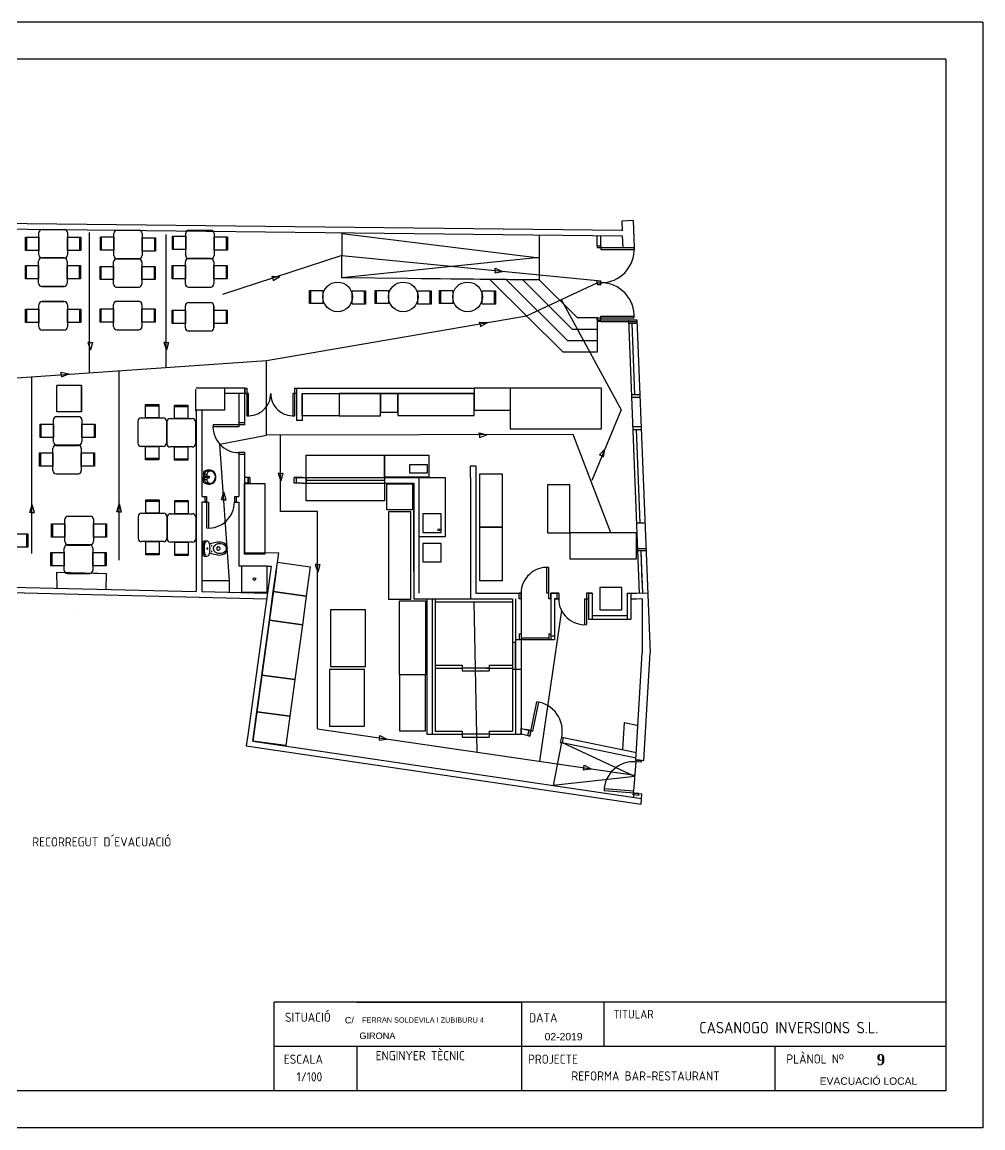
# Model space of a CAD drawing. Header units: millimetres. Extents: x 7 to 259, y -45 to 103.
# Drawn here: x 208.593 to 211.84, y 78.608 to 82.346 of the extents above; entities that cross this region are included whole.
import ezdxf

# ---------------------------------------------------------------- set-up
doc = ezdxf.new("R2010")
doc.units = ezdxf.units.MM
doc.linetypes.add('CONTINUA', pattern=[0])
doc.linetypes.add('LÍNEAS_OCULTAS2', pattern=[4.7625, 3.175, -1.5875])
for name, color, linetype in [('CAJETI1', 5, 'Continuous'), ('emergencia', 97, 'Continuous'), ('estructura', 5, 'Continuous'), ('maquiactual', 90, 'Continuous'), ('maquinaria', 42, 'Continuous'), ('MOBILIARI', 3, 'Continuous'), ('OFICINES', 6, 'Continuous'), ('portes', 4, 'Continuous'), ('texte', 140, 'Continuous')]:
    doc.layers.add(name, color=color, linetype=linetype)
doc.styles.add('ISO', font='isocp.shx')
doc.styles.get("Standard").update_dxf_attribs({"font": 'arial.ttf'})
doc.styles.add('TECHNICLIGHT', font='timesbd.ttf', dxfattribs={"height": 2})

# ---------------------------------------------------------------- blocks, each defined once
blk = doc.blocks.new('VI-IN')
for p, q in [((0, -0.04), (-0.011, -0.04)), ((0, -0.04), (0.011, -0.04)), ((-0.048, -0.423), (-0.048, -0.403)), ((0.048, -0.423), (0.048, -0.403))]:
    blk.add_line(p, q)
blk.add_lwpolyline([(-0.163, -0.358, -0.0164), (-0.122, -0.18, -0.014244), (-0.146, -0.175, -0.379899), (-0.203, -0.112), (-0.203, -0.04, -0.414214), (-0.163, 0), (0, 0), (0.163, 0, -0.414214), (0.203, -0.04), (0.203, -0.112, -0.379899), (0.146, -0.175, -0.014244), (0.122, -0.18, -0.0164), (0.163, -0.358, -0.034533), (0.175, -0.44, -0.180901), (0.118, -0.613, -0.210568), (0, -0.665, -0.210568), (-0.118, -0.613, -0.180901), (-0.175, -0.44, -0.034533)], format="xyb", close=True)
for centre, radius in [((-0.08, -0.24), 0.0075), ((0, -0.122), 0.0135), ((0, -0.122), 0.0135), ((0.08, -0.24), 0.0075)]:
    blk.add_circle(centre, radius)
for centre, radius, start, end in [((-0.139, -0.089), 0.04, 96.2719, 180), ((-0.14, -0.096), 0.04, 96.2141, 169.7572), ((0, -1.201), 1.154, 90.0008, 97.203), ((0, -1.197), 1.157, 90.0008, 97.1409), ((0, 1.219), 1.404, 264.9986, 270), ((-0.007, -0.406), 0.116, 96.2419, 152.5973), ((0, -0.47), 0.18, 90, 96.2419), ((0, -1.197), 1.157, 82.8591, 89.9992), ((0, -1.201), 1.154, 82.797, 89.9992), ((0, 1.219), 1.404, 270, 275.0014), ((0, -0.47), 0.18, 83.7581, 90), ((0.007, -0.406), 0.116, 27.4027, 83.7581), ((0.139, -0.089), 0.04, 0, 83.7281), ((0.14, -0.096), 0.04, 10.2428, 83.7859), ((0.079, -0.461), 0.216, 168.3805, 209.1161), ((0.112, -0.468), 0.25, 152.5973, 168.3805), ((0, -0.505), 0.126, 209.1161, 270), ((-0.033, -0.403), 0.015, 96.6492, 180), ((-0.018, -0.423), 0.03, 180, 233.1301), ((0, -0.399), 0.06, 233.1301, 270), ((0, -0.686), 0.3, 90, 96.6492), ((0, -0.686), 0.3, 83.3508, 90), ((0, -0.399), 0.06, 270, 306.8699), ((0, -0.505), 0.126, 270, 330.8839), ((0.033, -0.403), 0.015, 0, 83.3508), ((0.018, -0.423), 0.03, 306.8699, 0), ((-0.112, -0.468), 0.25, 11.6195, 27.4027), ((-0.079, -0.461), 0.216, 330.8839, 11.6195)]:
    blk.add_arc(centre, radius, start, end)
blk = doc.blocks.new('Vic-WC')
at = {"xscale": -1}
blk.add_blockref('VI-IN', (0, 0), dxfattribs=at)

msp = doc.modelspace()

# ---------------------------------------------------------------- linework, layer by layer
at = {"color": 6, "linetype": 'LÍNEAS_OCULTAS2'}
for p, q in [((208.8209, 81.1609), (208.8209, 81.6346)), ((209.0806, 81.1789), (209.0806, 81.6277)), ((209.674, 81.5566), (210.549, 81.4708)), ((210.2978, 81.3528), (210.5365, 81.4646)), ((209.4188, 81.2023), (210.2978, 81.3528)), ((208.1707, 81.1158), (209.4188, 81.2023)), ((209.4193, 80.9493), (209.4188, 81.2023)), ((208.6265, 80.5495), (208.6265, 81.1474)), ((208.9213, 80.5274), (208.9213, 81.1678)), ((209.2617, 80.9186), (209.4193, 80.9493)), ((209.2944, 80.4573), (209.2617, 80.9186)), ((210.4559, 80.9512), (209.4193, 80.9493)), ((209.4668, 80.6911), (209.4668, 80.9494)), ((210.5822, 80.6195), (210.4559, 80.9512)), ((209.5915, 80.6911), (209.4668, 80.6911)), ((209.5915, 79.9574), (209.5915, 80.6911)), ((210.12, 80.3863), (210.1302, 79.8786)), ((210.4163, 80.3565), (210.342, 79.8477)), ((209.5915, 79.9574), (210.6641, 79.8006))]:
    msp.add_line(p, q, dxfattribs=at)
for p, q in [((209.1802, 81.0301), (209.1802, 81.1051)), ((210.6787, 80.4166), (210.6787, 80.4155)), ((210.392, 80.2713), (210.392, 80.2588)), ((210.2608, 80.1583), (210.2795, 80.1583)), ((210.623, 79.8865), (210.6284, 79.9779))]:
    msp.add_line(p, q)
at = {"color": 6}
for p, q in [((209.2062, 80.7908), (209.2077, 80.8262)), ((209.2062, 80.7908), (209.207, 80.8085)), ((209.2094, 80.8084), (209.2089, 80.7969)), ((209.2094, 80.8084), (209.2098, 80.8198)), ((209.2183, 80.808), (209.2179, 80.7983)), ((209.2183, 80.808), (209.2187, 80.8178)), ((209.2187, 80.8178), (209.2188, 80.8196)), ((209.2179, 80.7983), (209.2179, 80.7964))]:
    msp.add_line(p, q, dxfattribs=at)
for centre, radius in [((209.2137, 80.8082), 0.00161), ((209.2145, 80.8166), 0.00161), ((209.223, 80.8078), 0.00322), ((209.223, 80.8078), 0.00211), ((209.2139, 80.7997), 0.00161)]:
    msp.add_circle(centre, radius, dxfattribs=at)
for centre, radius, start, end in [((209.2269, 80.7913), 0.0382, 97.6416, 97.6416), ((209.2085, 80.8262), 0.000804, 117.2564, 177.7078), ((209.2269, 80.7904), 0.041, 95.5719, 117.2564), ((209.2151, 80.8196), 0.00533, 132.3988, 177.7078), ((209.2294, 80.8041), 0.0264, 123.1796, 132.3988), ((209.2258, 80.8101), 0.0194, 98.2336, 124.1998), ((209.2272, 80.819), 0.00841, 139.474, 175.5675), ((209.2299, 80.8164), 0.0122, 64.2185, 138.5702), ((209.2269, 80.7913), 0.0401, 92.3999, 95.7467), ((209.2269, 80.7913), 0.0382, 92.3999, 95.848), ((209.2264, 80.8088), 0.0226, 81.1272, 92.8948), ((209.2264, 80.8088), 0.0207, 81.1272, 92.8948), ((209.2259, 80.8091), 0.0205, 4.9409, 79.8753), ((209.2259, 80.8091), 0.0225, 4.9409, 79.8753), ((209.2152, 80.8081), 0.0313, 350.4881, 4.9275), ((209.2152, 80.8081), 0.0332, 350.4881, 357.7078), ((209.2152, 80.8081), 0.0332, 357.7078, 4.9275), ((209.2071, 80.7907), 0.000804, 177.7078, 238.1592), ((209.2283, 80.8249), 0.041, 238.1592, 259.8437), ((209.2142, 80.7967), 0.00533, 177.7078, 223.0168), ((209.2296, 80.8111), 0.0264, 223.0168, 232.2359), ((209.2256, 80.8053), 0.0194, 231.2157, 257.182), ((209.2263, 80.7964), 0.00841, 179.848, 215.9415), ((209.2292, 80.7987), 0.0122, 216.8453, 291.1971), ((209.2282, 80.824), 0.0401, 259.6689, 263.0156), ((209.2282, 80.824), 0.0382, 259.5675, 263.0156), ((209.2263, 80.8066), 0.0226, 262.5207, 274.2884), ((209.2263, 80.8066), 0.0207, 262.5207, 274.2884), ((209.2258, 80.8064), 0.0205, 275.5403, 350.4747), ((209.2258, 80.8064), 0.0225, 275.5403, 350.4747)]:
    msp.add_arc(centre, radius, start, end, dxfattribs=at)
at = {"color": 6, "linetype": 'ByBlock'}
for p in [(209.2126, 80.8093), (209.2146, 80.8071), (209.2229, 80.8057), (209.2231, 80.8099), (209.2275, 80.8314), (209.23, 80.8286), (209.2465, 80.8069), (209.2179, 80.7983), (209.2252, 80.784), (209.2285, 80.7866)]:
    msp.add_point(p, dxfattribs=at)
at = {"layer": 'CAJETI1'}
for p, q in [((209.215, 82.3456), (206.59, 82.3456)), ((211.84, 82.3456), (209.215, 82.3456)), ((211.84, 82.3456), (211.84, 78.6081)), ((209.215, 78.6081), (206.59, 78.6081)), ((211.84, 78.6081), (209.215, 78.6081))]:
    msp.add_line(p, q, dxfattribs=at)
at = {"layer": 'CAJETI1', "color": 5}
for p, q in [((211.715, 82.2206), (206.8205, 82.2206)), ((211.715, 82.2206), (211.715, 78.7331)), ((211.715, 79.0331), (209.4455, 79.0331)), ((211.715, 78.8831), (209.4455, 78.8831)), ((211.715, 78.7331), (206.8205, 78.7331))]:
    msp.add_line(p, q, dxfattribs=at)
at = {"layer": 'CAJETI1', "linetype": 'CONTINUA'}
msp.add_line((209.4455, 78.7331), (209.4455, 79.0331), dxfattribs=at)
at = {"layer": 'emergencia', "color": 5}
for p, q in [((209.7239, 79.0331), (210.2807, 79.0331)), ((210.2807, 79.0331), (210.2807, 78.7331)), ((210.5588, 79.0331), (210.5588, 78.8831)), ((209.7239, 78.8831), (209.7239, 78.7331)), ((211.137, 78.8831), (211.137, 78.7331))]:
    msp.add_line(p, q, dxfattribs=at)
at = {"layer": 'estructura'}
for p, q in [((207.8818, 81.6726), (210.6208, 81.642)), ((210.6579, 81.6745), (210.6196, 81.673)), ((210.6196, 81.673), (210.6209, 81.6397)), ((210.6579, 81.6745), (210.6615, 81.5833)), ((208.4738, 81.6473), (210.6216, 81.6233)), ((209.6732, 81.4816), (209.6749, 81.6315)), ((209.6749, 81.6315), (210.3407, 81.5491)), ((210.3407, 81.6248), (210.3407, 81.4741)), ((210.3407, 81.6241), (210.3407, 81.4741)), ((210.5365, 81.5896), (210.5365, 81.6219)), ((210.549, 81.5896), (210.549, 81.6218)), ((210.6216, 81.6233), (210.6232, 81.5833)), ((210.5365, 81.5896), (210.549, 81.5896)), ((210.6232, 81.5833), (210.6615, 81.5833)), ((210.3407, 81.5495), (209.6732, 81.4816)), ((210.3407, 81.4741), (209.6732, 81.4816)), ((209.9413, 81.4786), (210.3407, 81.4741)), ((210.4216, 81.2296), (210.174, 81.476)), ((210.4376, 81.2683), (210.2295, 81.4753)), ((210.4536, 81.3071), (210.2851, 81.4747)), ((210.4696, 81.3458), (210.3407, 81.4741)), ((210.5365, 81.3458), (210.4696, 81.3458)), ((210.5365, 81.3458), (210.5365, 81.3071)), ((210.5365, 81.3396), (210.549, 81.3396)), ((210.5365, 81.3396), (210.5365, 81.3333)), ((210.549, 81.3333), (210.5365, 81.3333)), ((210.549, 81.3396), (210.6711, 81.3396)), ((210.549, 81.3333), (210.6711, 81.3333)), ((210.6423, 81.3396), (210.6787, 80.415)), ((210.6711, 81.3396), (210.7154, 80.2141)), ((210.4422, 81.3184), (210.4422, 81.3184)), ((210.5365, 81.3071), (210.4536, 81.3071)), ((210.5365, 81.3071), (210.5365, 81.2683)), ((210.5365, 81.2683), (210.4376, 81.2683)), ((210.5365, 81.2683), (210.5365, 81.2296)), ((210.5365, 81.2296), (210.4216, 81.2296)), ((208.7108, 81.0278), (208.7108, 81.1178)), ((208.744, 81.1178), (208.7108, 81.1178)), ((208.794, 81.1178), (208.744, 81.1178)), ((208.794, 81.1178), (208.7934, 81.0278)), ((208.794, 81.0678), (208.794, 81.1178)), ((208.794, 81.1178), (208.794, 81.0278)), ((209.346, 81.1088), (209.1818, 81.1088)), ((209.2771, 81.1088), (209.1818, 81.1088)), ((209.2771, 81.1088), (209.2771, 81.0592)), ((209.2771, 81.1088), (209.2771, 81.0338)), ((209.346, 81.1088), (209.346, 81.0901)), ((209.346, 81.1088), (209.3523, 81.1088)), ((209.5148, 81.1088), (210.1206, 81.1088)), ((209.521, 81.1088), (209.521, 80.9988)), ((210.2431, 81.1088), (210.1206, 81.1088)), ((210.1206, 81.1088), (210.1206, 81.0338)), ((210.2431, 81.1088), (210.2431, 81.0588)), ((210.2431, 81.1088), (210.2431, 81.0338)), ((208.794, 81.0678), (208.794, 81.0678)), ((209.3419, 81.0901), (209.2771, 81.0901)), ((209.3257, 81.0901), (209.3257, 80.9907)), ((209.346, 81.0901), (209.3344, 81.0901)), ((209.346, 81.0901), (209.3344, 81.0901)), ((209.3445, 81.0901), (209.3445, 80.9907)), ((209.346, 81.0901), (209.3585, 81.0901)), ((209.5398, 81.0901), (210.1206, 81.0901)), ((209.5398, 81.0901), (209.5398, 81.0134)), ((209.5398, 81.0901), (209.5398, 80.9976)), ((210.6814, 81.0771), (210.6526, 81.0771)), ((210.6814, 81.0771), (210.6526, 81.0771)), ((209.1818, 81.0338), (209.1818, 80.421)), ((209.2771, 81.0338), (209.1818, 81.0338)), ((209.2005, 81.0338), (209.2005, 80.7615)), ((209.2005, 81.0338), (209.2005, 80.7428)), ((210.1206, 81.0338), (210.2431, 81.0338)), ((208.794, 81.0278), (208.7108, 81.0278)), ((209.5398, 80.9988), (209.521, 80.9988)), ((210.6854, 80.9772), (210.6566, 80.9772)), ((209.3255, 80.8921), (209.3255, 80.7418)), ((209.3443, 80.8921), (209.3443, 80.5533)), ((210.108, 80.8063), (210.108, 80.8456)), ((210.108, 80.8456), (210.1268, 80.8456)), ((210.1268, 80.845), (210.108, 80.845)), ((210.1268, 80.8456), (210.1268, 80.415)), ((209.363, 80.8063), (209.3445, 80.8063)), ((209.3567, 80.8067), (209.3567, 80.7876)), ((209.5398, 80.8063), (209.513, 80.8063)), ((209.5192, 80.8063), (209.553, 80.8063)), ((209.5398, 80.8063), (209.9355, 80.8063)), ((209.553, 80.8063), (209.553, 80.7876)), ((209.553, 80.8063), (209.818, 80.8063)), ((209.5585, 80.8063), (209.9355, 80.8063)), ((209.818, 80.8063), (209.818, 80.7876)), ((209.9355, 80.415), (209.9355, 80.8063)), ((210.108, 80.8063), (210.108, 80.3963)), ((209.363, 80.7876), (209.3445, 80.7876)), ((209.5398, 80.7876), (209.513, 80.7876)), ((209.5398, 80.7876), (209.9168, 80.7876)), ((209.9168, 80.49), (209.9168, 80.7876)), ((209.9168, 80.7876), (209.9168, 80.3963)), ((209.2005, 80.7418), (209.2168, 80.7418)), ((209.3169, 80.7418), (209.3255, 80.7418)), ((209.2168, 80.723), (209.2005, 80.723)), ((209.2005, 80.723), (209.2005, 80.4206)), ((209.3169, 80.723), (209.3255, 80.723)), ((209.3255, 80.723), (209.3255, 80.5068)), ((210.6981, 80.6525), (210.6693, 80.6525)), ((209.3443, 80.5533), (209.4605, 80.5519)), ((209.3729, 79.9154), (209.4605, 80.5519)), ((210.7016, 80.565), (210.6724, 80.565)), ((210.7015, 80.5584), (210.6727, 80.5584)), ((210.6843, 80.5606), (210.6877, 80.4512)), ((209.3344, 80.5068), (209.3255, 80.5068)), ((209.4344, 80.5068), (209.3558, 79.9354)), ((209.4219, 80.5068), (209.4344, 80.5068)), ((208.7119, 80.4322), (208.7109, 80.4859)), ((208.7109, 80.4859), (208.8505, 80.4828)), ((208.7109, 80.4859), (208.8771, 80.4822)), ((208.8771, 80.4822), (208.8758, 80.4283)), ((209.452, 80.49), (209.3729, 79.9154)), ((207.6006, 80.4399), (209.4193, 80.3967)), ((208.3365, 80.4411), (209.1818, 80.421)), ((208.7196, 80.4591), (208.7196, 80.4591)), ((209.2944, 80.4573), (209.2005, 80.4573)), ((209.2944, 80.4198), (209.2944, 80.4573)), ((209.2005, 80.4206), (209.4219, 80.4153)), ((209.9605, 80.3963), (209.9605, 79.9387)), ((210.1268, 80.415), (210.2795, 80.415)), ((210.2608, 80.3963), (210.2608, 79.9387)), ((210.2795, 80.415), (210.2795, 80.3588)), ((210.2795, 80.3963), (210.2795, 79.9387)), ((210.2795, 80.3963), (210.2795, 80.2713)), ((210.3795, 80.415), (210.3795, 80.2713)), ((210.4068, 80.415), (210.3795, 80.415)), ((210.3795, 80.415), (210.4068, 80.415)), ((210.3795, 80.415), (210.4005, 80.415)), ((210.3905, 80.415), (210.4068, 80.415)), ((210.392, 80.3963), (210.392, 80.2713)), ((210.392, 80.3963), (210.4068, 80.3963)), ((210.392, 80.3963), (210.4068, 80.3963)), ((210.392, 80.3963), (210.4068, 80.3963)), ((210.4068, 80.3963), (210.392, 80.3963)), ((210.4005, 80.415), (210.4005, 80.3963)), ((210.5193, 80.415), (210.5006, 80.415)), ((210.5006, 80.415), (210.5193, 80.415)), ((210.5068, 80.415), (210.5155, 80.415)), ((210.5068, 80.415), (210.5068, 80.3275)), ((210.5193, 80.415), (210.5193, 80.3275)), ((210.6381, 80.415), (210.6691, 80.415)), ((210.6381, 80.415), (210.6381, 80.3275)), ((210.6506, 80.415), (210.6506, 80.3275)), ((210.6506, 80.3963), (210.6698, 80.3963)), ((210.6698, 80.3963), (210.6886, 80.3972)), ((210.6698, 80.3963), (210.6886, 80.3972)), ((210.6698, 80.3963), (210.6886, 80.3972)), ((210.671, 80.4152), (210.7074, 80.4166)), ((210.671, 80.4152), (210.7074, 80.4166)), ((210.6886, 80.3972), (210.6886, 80.2141)), ((210.6886, 80.3972), (210.6886, 80.2141)), ((210.6886, 80.3972), (210.6886, 80.2141)), ((210.2795, 80.3776), (210.2795, 80.3588)), ((210.2795, 80.3776), (210.2795, 80.3588)), ((208.7686, 80.3557), (208.7686, 80.3557)), ((210.5068, 80.3275), (210.6506, 80.3275)), ((210.5193, 80.34), (210.6381, 80.34)), ((210.2608, 80.2588), (210.2795, 80.2588)), ((210.3796, 80.2713), (210.392, 80.2713)), ((210.3796, 80.2713), (210.3882, 80.2713)), ((210.3796, 80.2588), (210.392, 80.2588)), ((210.6674, 79.8515), (210.6886, 80.2141)), ((210.6941, 79.8499), (210.7154, 80.2141)), ((210.2795, 79.9387), (210.2795, 79.9575)), ((210.2795, 79.9575), (210.3187, 79.9494)), ((210.2795, 79.9575), (210.3126, 79.9507)), ((210.3126, 79.9507), (210.2939, 79.9545)), ((210.2939, 79.9545), (210.3187, 79.9494)), ((210.3039, 79.9397), (210.3065, 79.9519)), ((210.3126, 79.9507), (210.3088, 79.9326)), ((210.6284, 79.9779), (210.671, 79.9691)), ((209.3558, 79.9354), (209.3509, 79.8997)), ((209.3729, 79.9154), (210.6866, 79.7216)), ((209.9605, 79.9387), (210.0802, 79.9387)), ((210.172, 79.9387), (210.2795, 79.9387)), ((210.3088, 79.9326), (210.2795, 79.9387)), ((210.4159, 79.9104), (210.3882, 79.7656)), ((210.6686, 79.858), (210.4129, 79.9111)), ((210.4166, 79.9292), (210.6253, 79.886)), ((210.4166, 79.9292), (210.67, 79.8768)), ((210.6637, 79.7958), (210.419, 79.9098)), ((209.3509, 79.8997), (210.6855, 79.7028)), ((210.6677, 79.8456), (210.6597, 79.7459)), ((210.6798, 79.8509), (210.6673, 79.8517)), ((210.6674, 79.8515), (210.6941, 79.8499)), ((210.6637, 79.7958), (210.3882, 79.7656)), ((210.66, 79.7255), (210.6608, 79.7394)), ((210.66, 79.7255), (210.6608, 79.7394)), ((210.6608, 79.7392), (210.6875, 79.7376)), ((210.6855, 79.7028), (210.6875, 79.7376)), ((210.6855, 79.7028), (210.6875, 79.7376))]:
    msp.add_line(p, q, dxfattribs=at)
at = {"layer": 'estructura', "color": 142}
for p, q in [((209.9168, 80.3963), (210.2508, 80.3963)), ((209.9793, 80.3963), (209.9793, 79.9387)), ((209.9893, 80.3963), (209.9893, 79.9487)), ((210.2508, 80.3963), (210.2508, 79.9487)), ((210.2608, 80.3963), (210.2608, 79.9387)), ((209.9893, 80.3863), (210.2508, 80.3863)), ((209.9893, 80.1725), (210.0808, 80.1725)), ((210.0802, 80.1725), (210.0802, 80.1702)), ((210.0802, 80.1725), (210.0802, 80.1702)), ((210.0802, 80.1725), (210.0802, 80.1702)), ((210.0802, 80.1725), (210.0802, 80.1702)), ((210.0802, 80.1702), (210.0802, 80.1625)), ((210.0802, 80.1702), (210.0802, 80.1625)), ((210.172, 80.1725), (210.2508, 80.1725)), ((210.172, 80.1725), (210.172, 80.1525)), ((210.172, 80.1725), (210.2508, 80.1725)), ((210.172, 80.1725), (210.172, 80.1525)), ((209.9893, 80.1625), (210.0802, 80.1625)), ((210.162, 80.1625), (210.2508, 80.1625)), ((210.162, 80.1625), (210.2508, 80.1625)), ((209.9893, 79.9487), (210.0802, 79.9487)), ((210.0802, 79.9487), (210.0802, 79.9464)), ((210.0802, 79.9464), (210.0802, 79.9387)), ((210.172, 79.9487), (210.2508, 79.9487)), ((210.172, 79.9487), (210.172, 79.9287)), ((209.98, 79.9387), (210.0802, 79.9387)), ((210.172, 79.9387), (210.2608, 79.9387))]:
    msp.add_line(p, q, dxfattribs=at)
at = {"layer": 'maquiactual'}
for points in [[(209.5398, 81.0901), (209.6648, 81.0901), (209.6648, 81.0151), (209.5398, 81.0151)], [(209.8045, 81.0901), (209.6648, 81.0901), (209.6648, 81.0151), (209.8045, 81.0151)], [(209.8632, 81.0901), (209.8045, 81.0901), (209.8045, 81.0276), (209.8632, 81.0276)], [(210.1206, 81.0901), (209.8632, 81.0901), (209.8632, 81.0162), (210.1206, 81.0162)], [(209.5528, 80.8822), (209.8178, 80.8822), (209.8178, 80.7272), (209.5528, 80.7272)], [(209.8178, 80.8822), (209.9678, 80.8822), (209.9678, 80.8072), (209.8178, 80.8072)], [(209.9027, 80.8227), (209.9627, 80.8227), (209.9627, 80.8495), (209.9027, 80.8495)], [(209.9355, 80.8063), (210.023, 80.8063), (210.023, 80.6063), (209.9355, 80.6063)], [(209.3438, 80.548), (209.4151, 80.548), (209.4151, 80.7855), (209.3438, 80.7855)], [(209.8253, 80.7851), (209.9128, 80.7851), (209.9128, 80.6976), (209.8253, 80.6976)], [(209.8315, 80.6899), (209.8315, 80.3949), (209.9065, 80.3949), (209.9065, 80.6899)], [(209.9469, 80.6208), (210.0094, 80.6208), (210.0094, 80.6833), (209.9469, 80.6833)], [(209.9469, 80.5211), (210.0094, 80.5211), (210.0094, 80.5836), (209.9469, 80.5836)], [(209.5672, 80.5045), (209.5537, 80.4054), (209.4422, 80.4207), (209.4558, 80.5198)], [(209.5537, 80.4054), (209.5404, 80.3088), (209.429, 80.3241), (209.4422, 80.4207)], [(209.6357, 80.1675), (209.7541, 80.1675), (209.7541, 80.3588), (209.6357, 80.3588)], [(209.8685, 80.3892), (209.956, 80.3892), (209.956, 80.1392), (209.8685, 80.1392)], [(209.5404, 80.3088), (209.5149, 80.1231), (209.4035, 80.1383), (209.429, 80.3241)], [(209.5149, 80.1231), (209.498, 79.9992), (209.3865, 80.0145), (209.4035, 80.1383)], [(209.6319, 79.9662), (209.7502, 79.9662), (209.7502, 80.1575), (209.6319, 80.1575)], [(209.956, 80.1392), (209.8684, 80.1392), (209.8684, 79.9505), (209.956, 79.9505)], [(209.498, 79.9992), (209.4844, 79.9001), (209.3729, 79.9154), (209.3865, 80.0145)]]:
    msp.add_lwpolyline(points, close=True, dxfattribs=at)
msp.add_circle((210.0014, 80.6292), 0.00345, dxfattribs=at)
at = {"layer": 'maquinaria'}
for p, q in [((210.669, 80.6195), (210.444, 80.6195)), ((210.444, 80.6195), (210.444, 80.532)), ((210.669, 80.532), (210.669, 80.6195)), ((210.444, 80.532), (210.669, 80.532))]:
    msp.add_line(p, q, dxfattribs=at)
for points in [[(210.2429, 80.9713), (210.5516, 80.9713), (210.5516, 81.1088), (210.2429, 81.1088)], [(210.14, 80.638), (210.14, 80.8192), (210.215, 80.8192), (210.215, 80.638)], [(210.369, 80.6195), (210.444, 80.6195), (210.444, 80.782), (210.369, 80.782)], [(210.14, 80.4567), (210.14, 80.638), (210.215, 80.638), (210.215, 80.4567)], [(210.5454, 80.3592), (210.6204, 80.3592), (210.6204, 80.4342), (210.5454, 80.4342)]]:
    msp.add_lwpolyline(points, close=True, dxfattribs=at)
at = {"layer": 'MOBILIARI'}
for p, q in [((208.6502, 81.5592), (208.6502, 81.6341)), ((208.6609, 81.6447), (208.7357, 81.6447)), ((208.7464, 81.6341), (208.7464, 81.5592)), ((208.903, 81.5564), (208.903, 81.6312)), ((208.9137, 81.6419), (208.9885, 81.6419)), ((208.9992, 81.6312), (208.9992, 81.5564)), ((209.1461, 81.5567), (209.1461, 81.6315)), ((209.1568, 81.6422), (209.2316, 81.6422)), ((209.2423, 81.6315), (209.2423, 81.5567)), ((208.6092, 81.5742), (208.6092, 81.6192)), ((208.7874, 81.6192), (208.7874, 81.5742)), ((208.8619, 81.5743), (208.8619, 81.6193)), ((209.0402, 81.6163), (209.0402, 81.5713)), ((209.1051, 81.5775), (209.1051, 81.6225)), ((209.2833, 81.6196), (209.2833, 81.5746)), ((208.6082, 81.478), (208.6082, 81.523)), ((208.6492, 81.4631), (208.6492, 81.5379)), ((208.6599, 81.5486), (208.7347, 81.5486)), ((208.7357, 81.5486), (208.6609, 81.5486)), ((208.7454, 81.5379), (208.7454, 81.4631)), ((208.7864, 81.523), (208.7864, 81.478)), ((208.8609, 81.4751), (208.8609, 81.5201)), ((208.9019, 81.4602), (208.9019, 81.535)), ((208.9126, 81.5457), (208.9874, 81.5457)), ((208.9885, 81.5457), (208.9137, 81.5457)), ((208.9981, 81.535), (208.9981, 81.4602)), ((209.0392, 81.5201), (209.0392, 81.4751)), ((209.104, 81.4784), (209.104, 81.5234)), ((209.1451, 81.4606), (209.1451, 81.5354)), ((209.1558, 81.5461), (209.2306, 81.5461)), ((209.2316, 81.5461), (209.1568, 81.5461)), ((209.2413, 81.5354), (209.2413, 81.4606)), ((209.2823, 81.5234), (209.2823, 81.4784)), ((208.7347, 81.4524), (208.6599, 81.4524)), ((208.6609, 81.4524), (208.7357, 81.4524)), ((208.9137, 81.4495), (208.9885, 81.4495)), ((209.1568, 81.4499), (209.2316, 81.4499)), ((209.5687, 81.394), (209.5687, 81.439)), ((209.7497, 81.4369), (209.7497, 81.3919)), ((209.7905, 81.394), (209.7905, 81.439)), ((209.9715, 81.4369), (209.9715, 81.3919)), ((210.0079, 81.394), (210.0079, 81.439)), ((210.1888, 81.4369), (210.1888, 81.3919)), ((208.6092, 81.3302), (208.6092, 81.3752)), ((208.6502, 81.3153), (208.6502, 81.3901)), ((208.6609, 81.4008), (208.7357, 81.4008)), ((208.7357, 81.4008), (208.6609, 81.4008)), ((208.7464, 81.3901), (208.7464, 81.3153)), ((208.7874, 81.3752), (208.7874, 81.3302)), ((208.861, 81.3316), (208.861, 81.3766)), ((208.902, 81.3167), (208.902, 81.3915)), ((208.9127, 81.4022), (208.9875, 81.4022)), ((208.9982, 81.3915), (208.9982, 81.3167)), ((209.0393, 81.3766), (209.0393, 81.3316)), ((209.1041, 81.3272), (209.1041, 81.3722)), ((209.1451, 81.3123), (209.1451, 81.3871)), ((209.1558, 81.3978), (209.2306, 81.3978)), ((209.2413, 81.3871), (209.2413, 81.3123)), ((209.2413, 81.3123), (209.2413, 81.3871)), ((209.2823, 81.3722), (209.2823, 81.3272)), ((208.7357, 81.3046), (208.6609, 81.3046)), ((208.9138, 81.306), (208.9886, 81.306)), ((209.1568, 81.3016), (209.2317, 81.3016)), ((209.0104, 81.0487), (209.0554, 81.0487)), ((209.1081, 81.0468), (209.1531, 81.0468)), ((208.6991, 80.9271), (208.6991, 81.002)), ((208.7098, 81.0126), (208.7846, 81.0126)), ((208.7953, 81.002), (208.7953, 80.9271)), ((208.9848, 80.996), (208.9848, 80.9212)), ((208.9955, 81.0077), (209.0703, 81.0077)), ((209.081, 80.997), (209.081, 80.9222)), ((209.0825, 80.994), (209.0825, 80.9192)), ((209.0932, 81.0057), (209.168, 81.0057)), ((209.1787, 80.9951), (209.1787, 80.9202)), ((208.6581, 80.9421), (208.6581, 80.9871)), ((208.8364, 80.9871), (208.8364, 80.9421)), ((208.6562, 80.8444), (208.6562, 80.8894)), ((208.6972, 80.8295), (208.6972, 80.9043)), ((208.7079, 80.915), (208.7827, 80.915)), ((208.7109, 80.9165), (208.7857, 80.9165)), ((208.7934, 80.9043), (208.7934, 80.8295)), ((208.8344, 80.8894), (208.8344, 80.8444)), ((209.0703, 80.9115), (208.9955, 80.9115)), ((209.168, 80.9096), (209.0932, 80.9096)), ((209.0554, 80.8705), (209.0104, 80.8705)), ((209.1531, 80.8685), (209.1081, 80.8685)), ((208.7089, 80.8188), (208.7837, 80.8188)), ((209.0116, 80.7268), (209.0566, 80.7268)), ((209.1093, 80.7249), (209.1543, 80.7249)), ((208.7378, 80.5901), (208.7378, 80.665)), ((208.7485, 80.6756), (208.8233, 80.6756)), ((208.834, 80.665), (208.834, 80.5901)), ((208.986, 80.6741), (208.986, 80.5993)), ((208.9967, 80.6858), (209.0715, 80.6858)), ((209.0822, 80.6751), (209.0822, 80.6003)), ((209.0837, 80.6721), (209.0837, 80.5973)), ((209.0944, 80.6838), (209.1692, 80.6838)), ((209.1799, 80.6732), (209.1799, 80.5983)), ((208.6968, 80.6051), (208.6968, 80.6501)), ((208.8751, 80.6501), (208.8751, 80.6051)), ((208.6083, 80.6162), (208.6083, 80.5712)), ((209.0715, 80.5896), (208.9967, 80.5896)), ((209.1692, 80.5877), (209.0944, 80.5877)), ((208.6949, 80.5074), (208.6949, 80.5524)), ((208.7359, 80.4924), (208.7359, 80.5673)), ((208.7466, 80.5779), (208.8214, 80.5779)), ((208.7496, 80.5795), (208.8244, 80.5795)), ((208.8321, 80.5673), (208.8321, 80.4924)), ((208.8731, 80.5524), (208.8731, 80.5074)), ((209.0566, 80.5486), (209.0116, 80.5486)), ((209.1543, 80.5466), (209.1093, 80.5466)), ((208.7476, 80.4818), (208.8224, 80.4818))]:
    msp.add_line(p, q, dxfattribs=at)
for points in [[(208.6502, 81.5742), (208.6052, 81.5742), (208.6052, 81.6192), (208.6502, 81.6192)], [(208.7464, 81.6192), (208.7914, 81.6192), (208.7914, 81.5742), (208.7464, 81.5742)], [(208.903, 81.5743), (208.858, 81.5743), (208.858, 81.6193), (208.903, 81.6193)], [(208.9992, 81.6163), (209.0442, 81.6163), (209.0442, 81.5713), (208.9992, 81.5713)], [(209.1461, 81.5775), (209.1011, 81.5775), (209.1011, 81.6225), (209.1461, 81.6225)], [(209.2423, 81.6196), (209.2873, 81.6196), (209.2873, 81.5746), (209.2423, 81.5746)], [(208.6492, 81.478), (208.6042, 81.478), (208.6042, 81.523), (208.6492, 81.523)], [(208.7454, 81.523), (208.7904, 81.523), (208.7904, 81.478), (208.7454, 81.478)], [(208.9019, 81.4751), (208.8569, 81.4751), (208.8569, 81.5201), (208.9019, 81.5201)], [(208.9981, 81.5201), (209.0431, 81.5201), (209.0431, 81.4751), (208.9981, 81.4751)], [(209.1451, 81.4784), (209.1001, 81.4784), (209.1001, 81.5234), (209.1451, 81.5234)], [(209.2413, 81.5234), (209.2863, 81.5234), (209.2863, 81.4784), (209.2413, 81.4784)], [(209.6097, 81.394), (209.5647, 81.394), (209.5647, 81.439), (209.6097, 81.439)], [(209.7086, 81.4369), (209.7536, 81.4369), (209.7536, 81.3919), (209.7086, 81.3919)], [(209.8316, 81.394), (209.7866, 81.394), (209.7866, 81.439), (209.8316, 81.439)], [(209.9305, 81.4369), (209.9755, 81.4369), (209.9755, 81.3919), (209.9305, 81.3919)], [(210.0489, 81.394), (210.0039, 81.394), (210.0039, 81.439), (210.0489, 81.439)], [(210.1478, 81.4369), (210.1928, 81.4369), (210.1928, 81.3919), (210.1478, 81.3919)], [(208.6502, 81.3302), (208.6052, 81.3302), (208.6052, 81.3752), (208.6502, 81.3752)], [(208.7464, 81.3752), (208.7914, 81.3752), (208.7914, 81.3302), (208.7464, 81.3302)], [(208.902, 81.3316), (208.857, 81.3316), (208.857, 81.3766), (208.902, 81.3766)], [(208.9982, 81.3766), (209.0432, 81.3766), (209.0432, 81.3316), (208.9982, 81.3316)], [(209.1451, 81.3272), (209.1001, 81.3272), (209.1001, 81.3722), (209.1451, 81.3722)], [(209.2413, 81.3722), (209.2863, 81.3722), (209.2863, 81.3272), (209.2413, 81.3272)], [(209.0104, 81.0077), (209.0104, 81.0527), (209.0554, 81.0527), (209.0554, 81.0077)], [(209.1081, 81.0057), (209.1081, 81.0507), (209.1531, 81.0507), (209.1531, 81.0057)], [(208.6991, 80.9421), (208.6541, 80.9421), (208.6541, 80.9871), (208.6991, 80.9871)], [(208.7953, 80.9871), (208.8403, 80.9871), (208.8403, 80.9421), (208.7953, 80.9421)], [(208.6972, 80.8444), (208.6522, 80.8444), (208.6522, 80.8894), (208.6972, 80.8894)], [(208.7934, 80.8894), (208.8384, 80.8894), (208.8384, 80.8444), (208.7934, 80.8444)], [(209.0554, 80.9115), (209.0554, 80.8665), (209.0104, 80.8665), (209.0104, 80.9115)], [(209.1531, 80.9096), (209.1531, 80.8646), (209.1081, 80.8646), (209.1081, 80.9096)], [(209.0116, 80.6858), (209.0116, 80.7308), (209.0566, 80.7308), (209.0566, 80.6858)], [(209.1093, 80.6838), (209.1093, 80.7288), (209.1543, 80.7288), (209.1543, 80.6838)], [(208.7378, 80.6051), (208.6928, 80.6051), (208.6928, 80.6501), (208.7378, 80.6501)], [(208.834, 80.6501), (208.879, 80.6501), (208.879, 80.6051), (208.834, 80.6051)], [(208.5672, 80.6162), (208.6122, 80.6162), (208.6122, 80.5712), (208.5672, 80.5712)], [(209.0566, 80.5896), (209.0566, 80.5446), (209.0116, 80.5446), (209.0116, 80.5896)], [(209.1543, 80.5877), (209.1543, 80.5427), (209.1093, 80.5427), (209.1093, 80.5877)], [(208.7359, 80.5074), (208.6909, 80.5074), (208.6909, 80.5524), (208.7359, 80.5524)], [(208.8321, 80.5524), (208.8771, 80.5524), (208.8771, 80.5074), (208.8321, 80.5074)]]:
    msp.add_lwpolyline(points, close=True, dxfattribs=at)
for centre in [(209.6595, 81.4168), (209.8814, 81.4168), (210.0987, 81.4168)]:
    msp.add_circle(centre, 0.05, dxfattribs=at)
for centre, start, end in [((208.6609, 81.6341), 90, 180), ((208.7357, 81.6341), 0, 90), ((208.9137, 81.6312), 90, 180), ((208.9885, 81.6312), 0, 90), ((209.1568, 81.6315), 90, 180), ((209.2316, 81.6315), 0, 90), ((208.6609, 81.5592), 180, 270), ((208.7357, 81.5592), 270, 0), ((208.9137, 81.5564), 180, 270), ((208.9885, 81.5564), 270, 0), ((209.1568, 81.5567), 180, 270), ((209.2316, 81.5567), 270, 0), ((208.6599, 81.5379), 90, 180), ((208.7347, 81.5379), 0, 90), ((208.9126, 81.535), 90, 180), ((208.9874, 81.535), 0, 90), ((209.1558, 81.5354), 90, 180), ((209.2306, 81.5354), 0, 90), ((208.6599, 81.4631), 180, 270), ((208.7347, 81.4631), 270, 0), ((208.9126, 81.4602), 180, 270), ((208.9874, 81.4602), 270, 0), ((209.1558, 81.4606), 180, 270), ((209.2306, 81.4606), 270, 0), ((208.6609, 81.3901), 90, 180), ((208.7357, 81.3901), 0, 90), ((208.9127, 81.3915), 90, 180), ((208.9875, 81.3915), 0, 90), ((209.1558, 81.3871), 90, 180), ((209.2306, 81.3871), 0, 90), ((208.6609, 81.3153), 180, 270), ((208.7357, 81.3153), 270, 0), ((208.9127, 81.3167), 180, 270), ((208.9875, 81.3167), 270, 0), ((209.1558, 81.3123), 180, 270), ((209.2306, 81.3123), 270, 0), ((208.7098, 81.002), 90, 180), ((208.7846, 81.002), 0, 90), ((208.9955, 80.997), 90, 180), ((209.0703, 80.997), 0, 90), ((209.0932, 80.9951), 90, 180), ((209.168, 80.9951), 0, 90), ((208.7098, 80.9271), 180, 270), ((208.7846, 80.9271), 270, 0), ((208.9955, 80.9222), 180, 270), ((209.0703, 80.9222), 270, 0), ((209.0932, 80.9202), 180, 270), ((209.168, 80.9202), 270, 0), ((208.7079, 80.9043), 90, 180), ((208.7827, 80.9043), 0, 90), ((208.7079, 80.8295), 180, 270), ((208.7827, 80.8295), 270, 0), ((208.7485, 80.665), 90, 180), ((208.8233, 80.665), 0, 90), ((208.9967, 80.6751), 90, 180), ((209.0715, 80.6751), 0, 90), ((209.0944, 80.6732), 90, 180), ((209.1692, 80.6732), 0, 90), ((208.7485, 80.5901), 180, 270), ((208.8233, 80.5901), 270, 0), ((208.9967, 80.6003), 180, 270), ((209.0715, 80.6003), 270, 0), ((209.0944, 80.5983), 180, 270), ((209.1692, 80.5983), 270, 0), ((208.7466, 80.5673), 90, 180), ((208.8214, 80.5673), 0, 90), ((208.7466, 80.4924), 180, 270), ((208.8214, 80.4924), 270, 0)]:
    msp.add_arc(centre, 0.0107, start, end, dxfattribs=at)
at = {"layer": 'portes'}
for p, q in [((210.5365, 81.5896), (210.549, 81.5896)), ((210.5365, 81.5896), (210.5365, 81.5833)), ((210.5365, 81.5833), (210.6613, 81.5833)), ((210.549, 81.5896), (210.549, 81.5833)), ((210.549, 81.5833), (210.549, 81.5771)), ((210.549, 81.5771), (210.6615, 81.5771)), ((210.6428, 81.5896), (210.6428, 81.5896)), ((210.6615, 81.5833), (210.6615, 81.5771)), ((210.5365, 81.4646), (210.5365, 81.4708)), ((210.5365, 81.4708), (210.549, 81.4708)), ((210.5365, 81.4646), (210.549, 81.4646)), ((210.5365, 81.4646), (210.549, 81.4646)), ((210.5365, 81.4646), (210.5365, 81.4583)), ((210.5365, 81.4583), (210.549, 81.4583)), ((210.549, 81.4646), (210.549, 81.4708)), ((210.549, 81.4646), (210.549, 81.4583)), ((210.5365, 81.3458), (210.6613, 81.3458)), ((210.5365, 81.3396), (210.5365, 81.3458)), ((210.5365, 81.3396), (210.549, 81.3396)), ((210.549, 81.3521), (210.6615, 81.3521)), ((210.549, 81.3458), (210.549, 81.3521)), ((210.549, 81.3396), (210.549, 81.3458)), ((210.6428, 81.3396), (210.6428, 81.3396)), ((210.6615, 81.3458), (210.6615, 81.3521)), ((210.6429, 81.3275), (210.6717, 81.3275)), ((210.6538, 81.3275), (210.6632, 81.0872)), ((209.346, 81.1088), (209.3523, 81.1088)), ((209.346, 81.0901), (209.346, 81.1088)), ((209.3523, 81.1088), (209.3523, 81.0901)), ((209.5148, 81.0901), (209.5148, 81.1088)), ((209.5148, 81.1088), (209.521, 81.1088)), ((209.3523, 81.0901), (209.346, 81.0901)), ((209.3523, 81.0901), (209.3523, 81.0151)), ((209.3585, 81.0901), (209.3523, 81.0901)), ((209.3585, 81.0151), (209.3585, 81.0901)), ((209.3585, 81.0901), (209.3585, 81.0901)), ((209.5085, 81.0901), (209.5085, 81.0151)), ((209.5148, 81.0901), (209.5085, 81.0901)), ((209.5148, 81.0151), (209.5148, 81.0901)), ((209.5148, 81.0901), (209.5148, 81.0901)), ((209.521, 81.0901), (209.5148, 81.0901)), ((210.6522, 81.0872), (210.681, 81.0872)), ((209.3521, 81.0227), (209.3583, 81.0227)), ((209.5085, 81.0151), (209.5148, 81.0151)), ((209.3257, 80.9782), (209.2382, 80.9782)), ((209.3445, 80.9845), (209.2384, 80.9845)), ((209.3445, 80.9907), (209.3257, 80.9907)), ((209.3257, 80.9907), (209.3257, 80.9845)), ((209.3257, 80.9845), (209.3257, 80.9782)), ((209.3445, 80.9907), (209.3445, 80.9845)), ((210.6569, 80.9687), (210.6857, 80.9687)), ((210.6679, 80.9687), (210.6803, 80.6525)), ((209.3445, 80.8907), (209.3257, 80.8907)), ((209.3257, 80.8907), (209.3257, 80.8844)), ((209.3445, 80.8844), (209.3257, 80.8844)), ((209.3445, 80.8907), (209.3445, 80.8844)), ((209.3567, 80.8067), (209.363, 80.8067)), ((209.3567, 80.7876), (209.3567, 80.8063)), ((209.363, 80.8067), (209.363, 80.7876)), ((209.513, 80.7876), (209.513, 80.8063)), ((209.513, 80.8063), (209.5192, 80.8063)), ((209.5192, 80.8063), (209.5192, 80.7876)), ((209.363, 80.7876), (209.3567, 80.7876)), ((209.3567, 80.7876), (209.3567, 80.7876)), ((209.5192, 80.7876), (209.513, 80.7876)), ((209.553, 80.7969), (209.818, 80.7969)), ((209.2106, 80.7418), (209.2106, 80.723)), ((209.2106, 80.7418), (209.2168, 80.7418)), ((209.2168, 80.7418), (209.2168, 80.6358)), ((209.3106, 80.7418), (209.3106, 80.723)), ((209.3106, 80.7418), (209.3169, 80.7418)), ((209.3169, 80.7418), (209.3169, 80.723)), ((209.2106, 80.723), (209.2168, 80.723)), ((209.2168, 80.723), (209.2231, 80.723)), ((209.2231, 80.723), (209.2231, 80.6355)), ((209.3106, 80.723), (209.3169, 80.723)), ((210.6843, 80.5525), (210.6897, 80.4155)), ((210.367, 80.415), (210.367, 80.5025)), ((210.3733, 80.3963), (210.3733, 80.5023)), ((210.2795, 80.415), (210.2732, 80.415)), ((210.2732, 80.3963), (210.2732, 80.415)), ((210.2795, 80.3963), (210.2732, 80.3963)), ((210.2795, 80.3963), (210.2795, 80.415)), ((210.3733, 80.415), (210.367, 80.415)), ((210.3795, 80.3963), (210.3733, 80.3963)), ((210.3795, 80.3963), (210.3795, 80.415)), ((210.4005, 80.415), (210.4005, 80.3963)), ((210.4005, 80.415), (210.4068, 80.415)), ((210.4005, 80.3963), (210.4068, 80.3963)), ((210.4005, 80.3961), (210.4068, 80.3961)), ((210.4068, 80.415), (210.4068, 80.3956)), ((210.4943, 80.3963), (210.4943, 80.3088)), ((210.4943, 80.3963), (210.5006, 80.3963)), ((210.5006, 80.415), (210.5006, 80.309)), ((210.5006, 80.415), (210.5006, 80.3963)), ((210.5006, 80.415), (210.5068, 80.415)), ((210.5006, 80.3963), (210.5068, 80.3963)), ((210.5068, 80.415), (210.5068, 80.3963)), ((210.4007, 80.3005), (210.4007, 80.3005)), ((210.2508, 80.2593), (210.2508, 80.2593)), ((210.2508, 80.2593), (210.2508, 80.2593)), ((210.2508, 80.2502), (210.2508, 80.1583)), ((210.2508, 80.2502), (210.2608, 80.2502)), ((210.2608, 80.1583), (210.2608, 80.2502)), ((210.2733, 80.2775), (210.2733, 80.2588)), ((210.2733, 80.2775), (210.2795, 80.2775)), ((210.2733, 80.2588), (210.3733, 80.2588)), ((210.2795, 80.2775), (210.2795, 80.2588)), ((210.2795, 80.265), (210.3733, 80.265)), ((210.2795, 80.2588), (210.2858, 80.2588)), ((210.3733, 80.2775), (210.3733, 80.2588)), ((210.3733, 80.2775), (210.3796, 80.2775)), ((210.3733, 80.2588), (210.3796, 80.2588)), ((210.3796, 80.2775), (210.3796, 80.2588)), ((210.172, 80.1625), (210.0802, 80.1625)), ((210.0802, 80.1625), (210.0802, 80.1525)), ((210.172, 80.1625), (210.0802, 80.1625)), ((210.0802, 80.1625), (210.0802, 80.1525)), ((210.0802, 80.1525), (210.172, 80.1525)), ((210.0802, 80.1525), (210.172, 80.1525)), ((210.172, 80.1625), (210.172, 80.1625)), ((210.172, 80.1625), (210.172, 80.1625)), ((210.172, 80.1625), (210.172, 80.1625)), ((210.172, 80.1625), (210.172, 80.1625)), ((210.2508, 80.1583), (210.2608, 80.1583)), ((210.3088, 79.9326), (210.3328, 80.0484)), ((210.3187, 79.9494), (210.3389, 80.0473)), ((210.3027, 79.9339), (210.3065, 79.9519)), ((210.3065, 79.9519), (210.3126, 79.9507)), ((210.3126, 79.9507), (210.3187, 79.9494)), ((210.172, 79.9387), (210.0802, 79.9387)), ((210.0802, 79.9387), (210.0802, 79.9287)), ((210.0802, 79.9287), (210.172, 79.9287)), ((210.172, 79.9387), (210.172, 79.9387)), ((210.3027, 79.9338), (210.3088, 79.9326)), ((210.4129, 79.9111), (210.4166, 79.9292)), ((210.4129, 79.9111), (210.419, 79.9098)), ((210.4166, 79.9292), (210.4227, 79.9279)), ((210.419, 79.9098), (210.4227, 79.9279)), ((210.6677, 79.8456), (210.6682, 79.8518)), ((210.6861, 79.8441), (210.6677, 79.8456)), ((210.6866, 79.8504), (210.6682, 79.8518)), ((210.6861, 79.8441), (210.6866, 79.8504)), ((210.6776, 79.7382), (210.5598, 79.7476)), ((210.6597, 79.7459), (210.5601, 79.7539)), ((210.6587, 79.7335), (210.6592, 79.7397)), ((210.6771, 79.732), (210.6588, 79.7335)), ((210.6593, 79.7397), (210.6597, 79.7459)), ((210.6772, 79.732), (210.6777, 79.7382))]:
    msp.add_line(p, q, dxfattribs=at)
msp.add_lwpolyline([(209.3344, 80.4193), (209.4219, 80.4193), (209.4219, 80.5068), (209.3344, 80.5068)], close=True, dxfattribs=at)
msp.add_circle((209.3782, 80.4632), 0.00439, dxfattribs=at)
for centre, radius, start, end in [((210.549, 81.5771), 0.1125, 270, 3.1847), ((210.549, 81.3521), 0.1125, 356.8153, 90), ((209.3585, 81.0901), 0.075, 265.2193, 0), ((209.5085, 81.0901), 0.075, 180, 274.7802), ((209.3257, 80.9782), 0.0875, 175.877, 270), ((209.2231, 80.723), 0.0875, 265.877, 0), ((210.367, 80.415), 0.0875, 85.877, 180), ((210.4943, 80.3963), 0.0875, 180, 274.123), ((210.3187, 79.9494), 0.1, 348.3232, 81.9065), ((210.6597, 79.7459), 0.1, 85.4454, 179.0287)]:
    msp.add_arc(centre, radius, start, end, dxfattribs=at)
at = {"layer": 'texte', "color": 6, "linetype": 'LÍNEAS_OCULTAS2'}
for p, q in [((209.674, 81.5566), (209.2701, 81.4252)), ((209.4401, 81.4796), (209.4379, 81.4872)), ((209.4379, 81.4872), (209.4644, 81.4862)), ((209.4401, 81.4796), (209.442, 81.4719)), ((209.442, 81.4719), (209.4644, 81.4861)), ((210.1914, 81.5057), (210.1904, 81.4979)), ((210.1904, 81.4979), (210.2164, 81.5029)), ((210.1914, 81.5057), (210.1921, 81.5136)), ((210.1921, 81.5136), (210.2164, 81.503)), ((210.4144, 81.4084), (210.6172, 81.0346)), ((210.141, 81.3242), (210.139, 81.3319)), ((210.139, 81.3319), (210.1655, 81.3302)), ((210.1427, 81.3165), (210.1655, 81.33)), ((210.141, 81.3242), (210.1427, 81.3165)), ((208.8232, 81.2627), (208.8153, 81.2626)), ((208.8153, 81.2626), (208.8239, 81.2375)), ((208.8232, 81.2627), (208.8311, 81.263)), ((208.8311, 81.263), (208.824, 81.2375)), ((209.0801, 81.2627), (209.0722, 81.2626)), ((209.0722, 81.2626), (209.0808, 81.2375)), ((209.0801, 81.2627), (209.088, 81.263)), ((209.088, 81.263), (209.0809, 81.2375)), ((208.7257, 81.1546), (208.7248, 81.1624)), ((208.7248, 81.1624), (208.7507, 81.1569)), ((208.7257, 81.1546), (208.7263, 81.1467)), ((208.7263, 81.1467), (208.7508, 81.1568)), ((210.6172, 81.0346), (210.5189, 80.7965)), ((210.1386, 80.9496), (210.1383, 80.9575)), ((210.1383, 80.9575), (210.1638, 80.9503)), ((210.1386, 80.9496), (210.1387, 80.9417)), ((210.1387, 80.9417), (210.1638, 80.9502)), ((210.5443, 80.8834), (210.5624, 80.9027)), ((210.5514, 80.8801), (210.5443, 80.8834)), ((210.5514, 80.8801), (210.5585, 80.8765)), ((210.5585, 80.8765), (210.5625, 80.9027)), ((209.4668, 80.8202), (209.4589, 80.8201)), ((209.4589, 80.8201), (209.4675, 80.795)), ((209.4668, 80.8202), (209.4747, 80.8205)), ((209.4747, 80.8205), (209.4676, 80.795)), ((209.2666, 80.7311), (209.2745, 80.7563)), ((209.2745, 80.7311), (209.2666, 80.7311)), ((209.2745, 80.7311), (209.2824, 80.731)), ((209.2824, 80.731), (209.2746, 80.7563)), ((208.619, 80.6883), (208.6269, 80.7136)), ((208.6348, 80.6883), (208.627, 80.7136)), ((208.9139, 80.6907), (208.9218, 80.716)), ((208.9297, 80.6907), (208.9219, 80.716)), ((208.6269, 80.6884), (208.619, 80.6883)), ((208.6269, 80.6884), (208.6348, 80.6883)), ((208.9218, 80.6908), (208.9139, 80.6907)), ((208.9218, 80.6908), (208.9297, 80.6907)), ((209.5915, 80.512), (209.5836, 80.5118)), ((209.5836, 80.5118), (209.5922, 80.4868)), ((209.5915, 80.512), (209.5994, 80.5123)), ((209.5994, 80.5123), (209.5923, 80.4868)), ((209.8012, 79.926), (209.7999, 79.9183)), ((209.7999, 79.9183), (209.8261, 79.9221)), ((209.8012, 79.926), (209.8024, 79.9339)), ((209.8024, 79.9339), (209.8261, 79.9222)), ((210.4911, 79.8259), (210.4922, 79.8337)), ((210.4922, 79.8337), (210.516, 79.822)), ((210.4911, 79.8259), (210.4898, 79.8181)), ((210.4898, 79.8181), (210.516, 79.8219))]:
    msp.add_line(p, q, dxfattribs=at)

# ---------------------------------------------------------------- block references
at = {"layer": 'OFICINES', "xscale": 0.125, "yscale": 0.125, "zscale": 0.125, "rotation": 89.99999999999999}
msp.add_blockref('Vic-WC', (209.204, 80.5662), dxfattribs=at)

# ---------------------------------------------------------------- texts
at = {"color": 5, "style": 'TECHNICLIGHT'}
msp.add_text('9', height=0.0375, dxfattribs=at).set_placement((211.4812, 78.8201))
at = {"layer": 'CAJETI1', "color": 5, "style": 'ISO'}
for s, height, p in [('RECORREGUT D´EVACUACIÓ', 0.031035, (208.6277, 79.5592)), ('SITUACIÓ', 0.03103, (209.4815, 78.9665)), ('DATA', 0.03103, (210.3062, 78.9647)), ('TITULAR', 0.0291, (210.5913, 78.9777)), ('CASANOGO INVERSIONS S.L.', 0.038794, (210.8816, 78.9275)), ('ENGINYER TÈCNIC', 0.031035, (209.7881, 78.8367)), ('PLÀNOL Nº', 0.03103, (211.176, 78.8255)), ('ESCALA', 0.03103, (209.4777, 78.8247)), ('PROJECTE', 0.03103, (210.303, 78.8248)), ('1/100', 0.03103, (209.5212, 78.7652)), ('REFORMA BAR-RESTAURANT', 0.031035, (210.4495, 78.7681))]:
    msp.add_text(s, height=height, dxfattribs=at).set_placement(p)
at = {"layer": 'CAJETI1', "color": 5, "linetype": 'LÍNEAS_OCULTAS2'}
for s, height, p in [('C/', 0.02203, (209.6839, 78.9611)), ('FERRAN SOLDEVILA I ZUBIBURU 4', 0.017626, (209.7422, 78.9639)), ('GIRONA', 0.02203, (209.7333, 78.9083)), ('02-2019', 0.02503, (210.3592, 78.9039)), ('EVACUACIÓ LOCAL', 0.025, (211.2884, 78.7537))]:
    msp.add_text(s, height=height, dxfattribs=at).set_placement(p)

doc.saveas('drawing.dxf')
